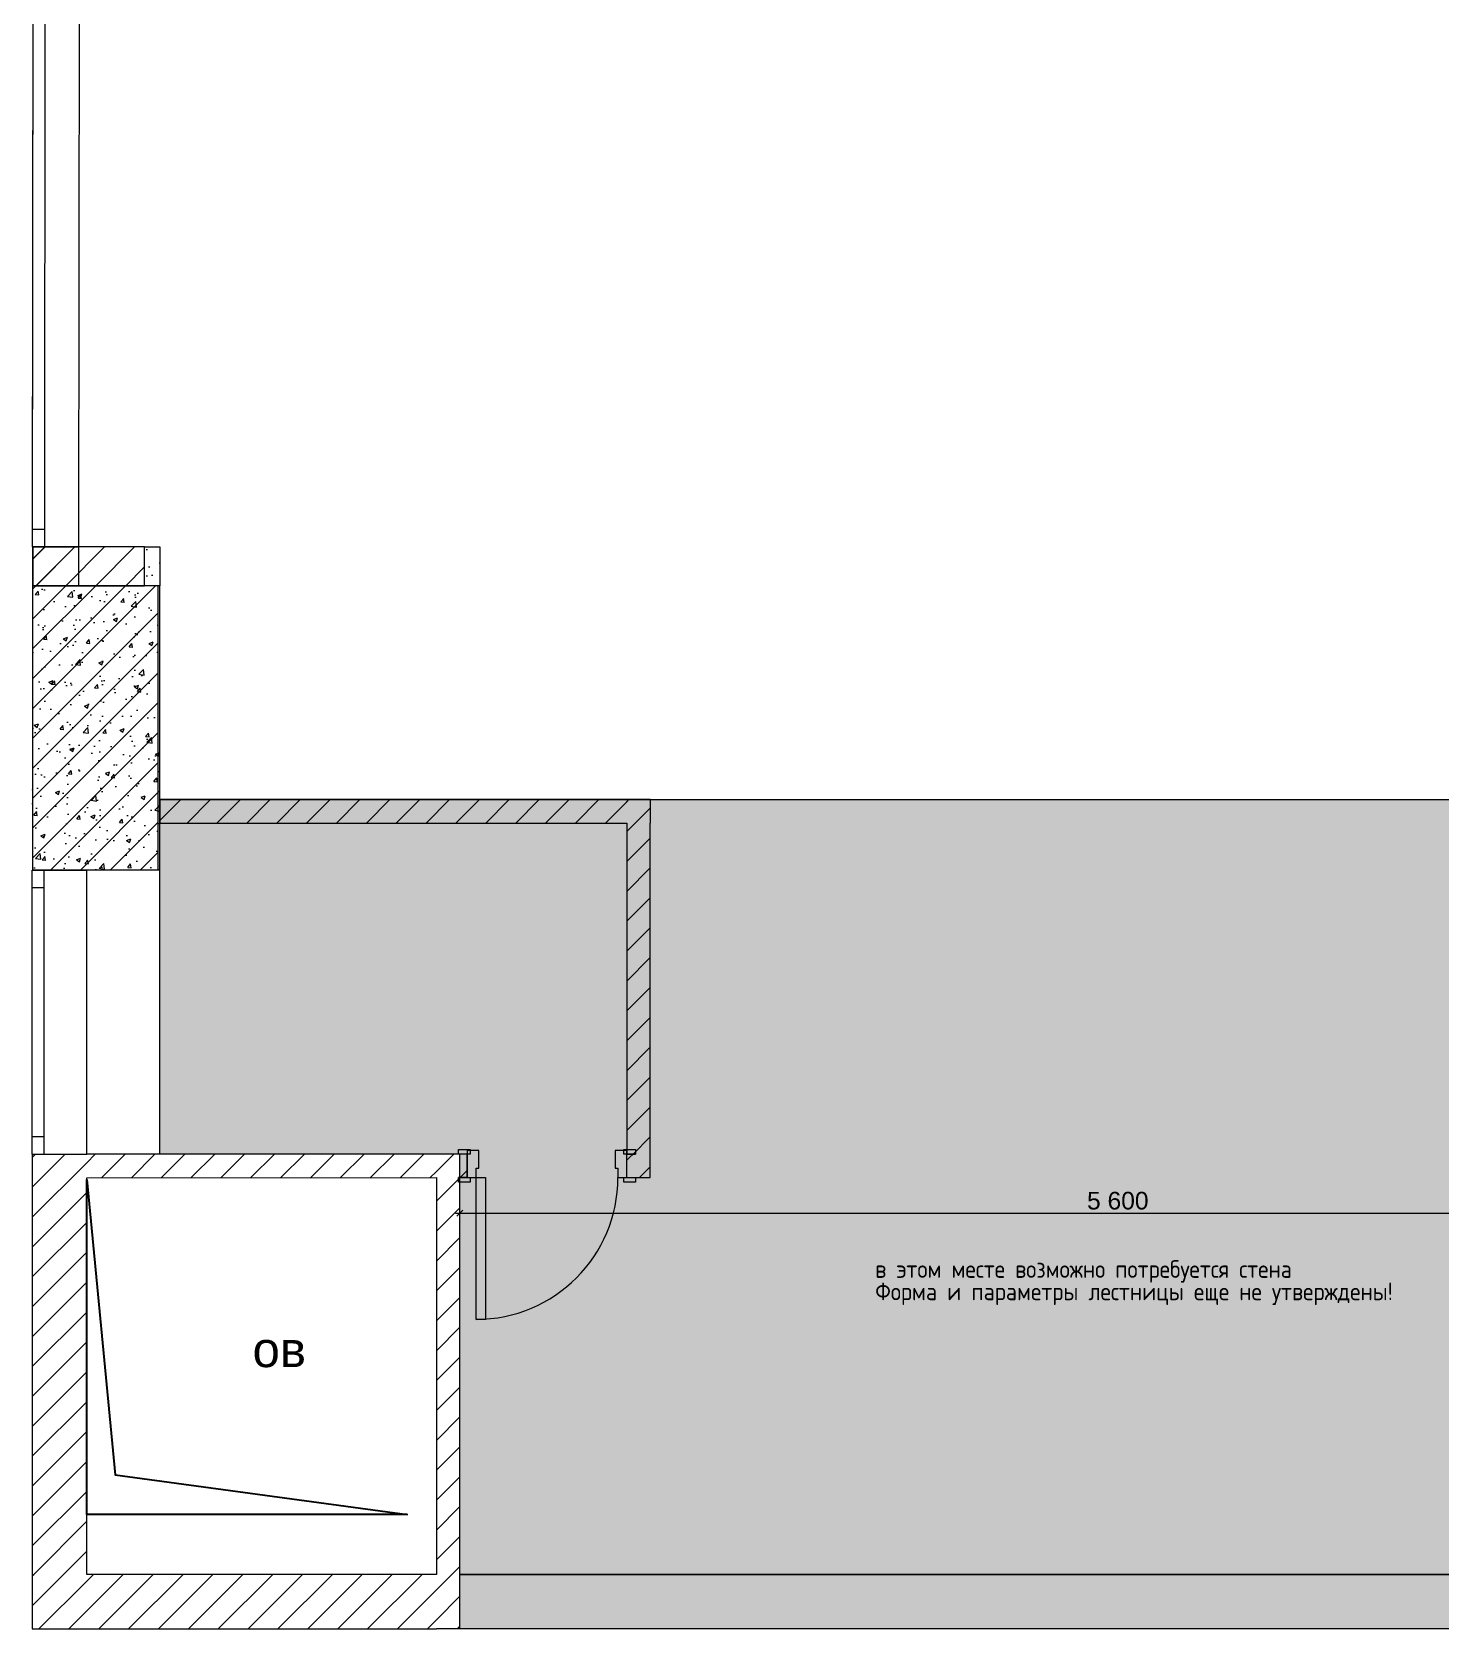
# Model space of a CAD drawing. Header units: millimetres. Extents: x 2336463 to 2579121, y 595385 to 778077.
# Drawn here: x 2422311 to 2428312, y 703311 to 710178 of the extents above; entities that cross this region are included whole.
import ezdxf

# ---------------------------------------------------------------- set-up
doc = ezdxf.new("R2010")
doc.units = ezdxf.units.MM
doc.header["$MEASUREMENT"] = 0
for name, color, linetype, lineweight in [('+возводимые стены шриховка_Ном._пера__1', 7, 'Continuous', 13), ('+стена с дверью_Ном._пера__1', 7, 'Continuous', 13), ('Двери ARCHICAD_Ном._пера__1', 7, 'Continuous', 13), ('Окна ARCHICAD_Ном._пера__1', 7, 'Continuous', 13), ('сит план_Ном._пера__1', 7, 'Continuous', 13), ('сит план_Ном._пера__21', 7, 'Continuous', 30)]:
    doc.layers.add(name, color=color, linetype=linetype, lineweight=lineweight)
for name, color, linetype, lineweight, true_color in [('+возводимые стены шриховка_Ном._пера__183', 7, 'Continuous', 0, 0xe8e8e8), ('+возводимые стены шриховка_Ном._пера__242', 7, 'Continuous', 13, 0x1b55b5), ('+размер возводимые стены_Ном._пера__242', 7, 'Continuous', 13, 0x1b55b5), ('+стена с дверью_Ном._пера__243', 7, 'Continuous', 13, 0xe25822), ('сит план_Ном._пера__87', 7, 'Continuous', 20, 0x6a6a6a)]:
    doc.layers.add(name, color=color, linetype=linetype, lineweight=lineweight, true_color=true_color)
doc.layers.add('+размер возводимые стены', color=7, linetype='Continuous')
doc.layers.add('сит план', color=7, linetype='Continuous')
doc.styles.add('СГЕНЕРИР_СТИЛЬ_1', font='arial.ttf')
doc.styles.add('СГЕНЕРИР_СТИЛЬ_4', font='isocp.shx')
doc.dimstyles.new('СГЕНЕРИР_СТИЛЬ__1', dxfattribs={"dimtxt": 75, "dimasz": 23.75, "dimexe": 0.18, "dimexo": 300, "dimgap": 0, "dimtad": 1, "dimtih": 1, "dimtoh": 1, "dimdec": 0, "dimzin": 0, "dimdsep": 46, "dimtxsty": 'СГЕНЕРИР_СТИЛЬ_1', "dimblk": 'ARROWHEAD_6', "dimblk1": 'ARROWHEAD_6', "dimblk2": 'ARROWHEAD_6', "dimcen": 0.09, "dimclrd": 256, "dimclre": 256, "dimclrt": 256, "dimazin": 0, "dimtfac": 1, "dimtdec": 4, "dimtmove": 0, "dimatfit": 3, "dimfxl": 0, "dimtolj": 1, "dimtzin": 0, "dimarcsym": 0})
pattern_1 = [(45, (2086872.015, 585813.69), (-63.639609, 63.639609), [])]
pattern_2 = [(50, (2086872.01, 585813.69), (-182.18467, 15.939086), [19.05, -209.55]), (355, (2086872.01, 585813.69), (-35.24342, 191.05685), [15.24, -167.64058]), (100.451445, (2086887.2, 585812.36), (146.94125, 175.11775), [16.19001, -178.09024]), (46.1842, (2086872.01, 585864.49), (-271.07904, 42.04233), [28.575, -314.325]), (96.63556, (2086894.6, 585860.98), (237.40413, 247.42612), [24.28502, -267.1356]), (351.18415, (2086872.01, 585864.49), (237.40413, 247.42612), [22.85997, -251.45973]), (21, (2086897.41, 585851.79), (-151.61439, 102.2652), [19.05, -209.55]), (326, (2086897.41, 585851.79), (61.80203, 184.18797), [15.24, -167.64]), (71.451445, (2086910.05, 585843.26), (213.41642, 81.92277), [16.19001, -178.08994]), (37.5, (2086872.015, 585813.686), (3.088603, 84.555039), [0, -165.608, 0, -170.18, 0, -168.275]), (7.5, (2086872.015, 585813.69), (66.819663, 100.180575), [0, -97.028, 0, -161.798, 0, -64.135]), (327.5, (2086815.37, 585813.686), (-135.590595, 5.728744), [0, -63.5, 0, -198.12, 0, -262.89]), (317.5, (2086789.97, 585813.69), (148.12918, 25.42649), [0, -82.55, 0, -131.572, 0, -186.69])]

# ---------------------------------------------------------------- blocks, each defined once
blk = doc.blocks.new('Окно 25_3')
at = {"layer": 'Окна ARCHICAD_Ном._пера__1', "color": 7, "linetype": 'Continuous', "lineweight": 13}
for p, q in [((-1307.5, 0), (1307.5, 0)), ((-1307.5, 0), (-1232.5, 0)), ((-1307.5, 0), (-1307.5, -50)), ((-1307.5, 0), (-1307.5, -50)), ((-1232.5, 0), (-1232.5, -50)), ((-1232.5, 0), (1232.5, 0)), ((1232.5, -50), (1232.5, 0)), ((1232.5, 0), (1307.5, 0)), ((1307.5, 0), (1307.5, -50)), ((1307.5, 0), (1307.5, -50)), ((-1232.5, -50), (-1307.5, -50)), ((-1307.5, -50), (-1307.5, -197)), ((1232.5, -50), (-1232.5, -50)), ((1307.5, -50), (1232.5, -50)), ((1307.5, -50), (1307.5, -197)), ((-1307.5, -197), (1307.5, -197))]:
    blk.add_line(p, q, dxfattribs=at)
blk = doc.blocks.new('Окно 25_15')
at = {"layer": 'Окна ARCHICAD_Ном._пера__1', "color": 7, "linetype": 'Continuous', "lineweight": 13}
for p, q in [((-1316.8, 0), (1316.8, 0)), ((-1316.8, 0), (-1241.8, 0)), ((-1316.8, 0), (-1316.8, -50)), ((-1316.8, 0), (-1316.8, -50)), ((-1241.8, 0), (-1241.8, -50)), ((-1241.8, 0), (1241.8, 0)), ((1241.8, -50), (1241.8, 0)), ((1241.8, 0), (1316.8, 0)), ((1316.8, 0), (1316.8, -50)), ((1316.8, 0), (1316.8, -50)), ((-1241.8, -50), (-1316.8, -50)), ((-1316.8, -50), (-1316.8, -197)), ((1241.8, -50), (-1241.8, -50)), ((1316.8, -50), (1241.8, -50)), ((1316.8, -50), (1316.8, -197)), ((-1316.8, -197), (1316.8, -197))]:
    blk.add_line(p, q, dxfattribs=at)
blk = doc.blocks.new('Стена_819', base_point=(2422317.7, 713485.4))
at = {"layer": 'сит план_Ном._пера__87', "linetype": 'Continuous', "lineweight": 20, "true_color": 0x6a6a6a}
h = blk.add_hatch(dxfattribs=at)
h.set_pattern_fill('Блоки_Бетонные_Эффективные', color=251, style=0, pattern_type=2)
h.set_pattern_definition(pattern_1)
h.paths.add_polyline_path([(2422315.3, 710880.4), (2422315.1, 710620.7), (2422512.1, 710620.5), (2422512.3, 710880.2)])
h = blk.add_hatch(dxfattribs=at)
h.set_pattern_fill('Блоки_Бетонные_Эффективные', color=251, style=0, pattern_type=2)
h.set_pattern_definition(pattern_1)
h.paths.add_polyline_path([(2422312.4, 707821.3), (2422509.4, 707821.2), (2422509.6, 707987), (2422312.6, 707987.2)])
at = {"layer": 'сит план_Ном._пера__1', "color": 7, "linetype": 'Continuous', "lineweight": 13}
for p, q in [((2422317.7, 713495.4), (2422367.7, 713495.4)), ((2422367.7, 713495.4), (2422514.7, 713495.2)), ((2422315.3, 710880.4), (2422365.3, 710880.4)), ((2422365.3, 710880.4), (2422512.3, 710880.2)), ((2422315.1, 710620.7), (2422365.1, 710620.6)), ((2422365.1, 710620.6), (2422512.1, 710620.5)), ((2422312.6, 707987.2), (2422362.6, 707987.1)), ((2422362.6, 707987.1), (2422509.6, 707987))]:
    blk.add_line(p, q, dxfattribs=at)
at = {"layer": 'сит план_Ном._пера__1', "color": 7, "linetype": 'Continuous', "lineweight": 13, "flags": 128}
for points in [[(2422315.3, 710880.4), (2422315.1, 710620.7)], [(2422512.1, 710620.5), (2422512.3, 710880.2)], [(2422312.6, 707987.2), (2422312.4, 707821.3)], [(2422509.4, 707821.2), (2422509.6, 707987)]]:
    blk.add_lwpolyline(points, dxfattribs=at)
at = {"layer": 'Окна ARCHICAD_Ном._пера__1', "color": 7, "linetype": 'Continuous', "lineweight": 13, "zscale": 1000, "rotation": 89.94625817430044}
for name, p in [('Окно 25_3', (2422316.5, 712187.9)), ('Окно 25_15', (2422313.8, 709303.9))]:
    blk.add_blockref(name, p, dxfattribs=at)
blk = doc.blocks.new('Стена_820', base_point=(2422312.8, 707986.6))
at = {"layer": 'сит план_Ном._пера__87', "linetype": 'Continuous', "lineweight": 20, "true_color": 0x6a6a6a}
h = blk.add_hatch(dxfattribs=at)
h.set_pattern_fill('Блоки_Бетонные_Эффективные', color=251, style=0, pattern_type=2)
h.set_pattern_definition(pattern_1)
h.paths.add_polyline_path([(2422312.8, 707986.6), (2422312.8, 707821.6), (2422789.8, 707821.6), (2422789.8, 707986.6)])
at = {"layer": 'сит план_Ном._пера__1', "color": 7, "linetype": 'Continuous', "lineweight": 13, "flags": 128}
for points in [[(2422312.8, 707986.6), (2422312.8, 707821.6)], [(2422789.8, 707986.6), (2422312.8, 707986.6)], [(2422789.8, 707821.6), (2422789.8, 707986.6)], [(2422312.8, 707821.6), (2422789.8, 707821.6)]]:
    blk.add_lwpolyline(points, dxfattribs=at)
blk = doc.blocks.new('Стена_821', base_point=(2422312.4, 707821.3))
at = {"layer": 'сит план_Ном._пера__87', "linetype": 'Continuous', "lineweight": 20, "true_color": 0x6a6a6a}
h = blk.add_hatch(dxfattribs=at)
h.set_pattern_fill('Блоки_Бетонные_Эффективные', color=251, style=0, pattern_type=2)
h.set_pattern_definition(pattern_1)
h.paths.add_polyline_path([(2422312.4, 707821.3), (2422312.4, 706611.6), (2422847.4, 706611.6), (2422847.4, 707821.1)])
at = {"layer": 'сит план_Ном._пера__1', "color": 7, "linetype": 'Continuous', "lineweight": 13, "flags": 128}
for points in [[(2422312.4, 707821.3), (2422312.4, 706611.6)], [(2422847.4, 707821.1), (2422509.4, 707821.2)], [(2422847.4, 706611.6), (2422847.4, 707821.1)], [(2422312.4, 706611.6), (2422847.4, 706611.6)]]:
    blk.add_lwpolyline(points, dxfattribs=at)
blk = doc.blocks.new('Окно 25_5')
at = {"layer": 'Окна ARCHICAD_Ном._пера__1', "color": 7, "linetype": 'Continuous', "lineweight": 13}
for p, q in [((-605, 0), (605, 0)), ((-605, 0), (-530, 0)), ((-605, 0), (-605, -50)), ((-605, 0), (-605, -50)), ((-530, 0), (-530, -50)), ((-530, 0), (530, 0)), ((530, -50), (530, 0)), ((530, 0), (605, 0)), ((605, 0), (605, -50)), ((605, 0), (605, -50)), ((-530, -50), (-605, -50)), ((-605, -50), (-605, -232)), ((530, -50), (-530, -50)), ((605, -50), (530, -50)), ((605, -50), (605, -232)), ((-605, -232), (605, -232))]:
    blk.add_line(p, q, dxfattribs=at)
blk = doc.blocks.new('Стена_822', base_point=(2422310.9, 706144.4))
at = {"layer": 'сит план_Ном._пера__87', "linetype": 'Continuous', "lineweight": 20, "true_color": 0x6a6a6a}
h = blk.add_hatch(dxfattribs=at)
h.set_pattern_fill('Блоки_Бетонные_Эффективные', color=251, style=0, pattern_type=2)
h.set_pattern_definition(pattern_1)
h.paths.add_polyline_path([(2422542.9, 705400.5), (2422310.9, 705400.5), (2422310.9, 703611.3), (2422542.9, 703611.3)])
h = blk.add_hatch(dxfattribs=at)
h.set_pattern_fill('Блоки_Бетонные_Эффективные', color=251, style=0, pattern_type=2)
h.set_pattern_definition(pattern_1)
h.paths.add_polyline_path([(2422542.9, 703611.3), (2422310.9, 703379.3), (2422542.9, 703379.3)])
h = blk.add_hatch(dxfattribs=at)
h.set_pattern_fill('Блоки_Бетонные_Эффективные', color=251, style=0, pattern_type=2)
h.set_pattern_definition(pattern_1)
h.paths.add_polyline_path([(2422542.9, 703611.3), (2422310.9, 703611.3), (2422310.9, 703379.3)])
at = {"layer": 'сит план_Ном._пера__1', "color": 7, "linetype": 'Continuous', "lineweight": 13}
for p, q in [((2422310.9, 706610.5), (2422360.9, 706610.5)), ((2422360.9, 706610.5), (2422542.9, 706610.5)), ((2422310.9, 705400.5), (2422360.9, 705400.5)), ((2422360.9, 705400.5), (2422542.9, 705400.5))]:
    blk.add_line(p, q, dxfattribs=at)
at = {"layer": 'сит план_Ном._пера__1', "color": 7, "linetype": 'Continuous', "lineweight": 13, "flags": 128}
for points in [[(2422310.9, 705400.5), (2422310.9, 703379.3)], [(2422542.9, 703611.3), (2422542.9, 705300.5)], [(2422310.9, 703379.3), (2422542.9, 703379.3)]]:
    blk.add_lwpolyline(points, dxfattribs=at)
at = {"layer": 'Окна ARCHICAD_Ном._пера__1', "color": 7, "linetype": 'Continuous', "lineweight": 13, "zscale": 1000, "rotation": 90.0000000000106}
blk.add_blockref('Окно 25_5', (2422310.9, 706005.5), dxfattribs=at)
blk = doc.blocks.new('Стена_823', base_point=(2422310.9, 703379.3))
at = {"layer": 'сит план_Ном._пера__87', "linetype": 'Continuous', "lineweight": 20, "true_color": 0x6a6a6a}
h = blk.add_hatch(dxfattribs=at)
h.set_pattern_fill('Блоки_Бетонные_Эффективные', color=251, style=0, pattern_type=2)
h.set_pattern_definition(pattern_1)
h.paths.add_polyline_path([(2422542.9, 703379.3), (2424032.9, 703379.3), (2424032.9, 703611.3), (2422542.9, 703611.3)])
at = {"layer": 'сит план_Ном._пера__1', "color": 7, "linetype": 'Continuous', "lineweight": 13, "flags": 128}
for points in [[(2424032.9, 703611.3), (2422542.9, 703611.3)], [(2422542.9, 703379.3), (2424032.9, 703379.3)]]:
    blk.add_lwpolyline(points, dxfattribs=at)
blk = doc.blocks.new('Стена_824', base_point=(2422310.9, 705400.4))
at = {"layer": 'сит план_Ном._пера__87', "linetype": 'Continuous', "lineweight": 20, "true_color": 0x6a6a6a}
h = blk.add_hatch(dxfattribs=at)
h.set_pattern_fill('Блоки_Бетонные_Эффективные', color=251, style=0, pattern_type=2)
h.set_pattern_definition(pattern_1)
h.paths.add_polyline_path([(2424032.9, 705401.1), (2422542.9, 705400.5), (2422542.9, 705300.5), (2424032.9, 705301.1)])
h = blk.add_hatch(dxfattribs=at)
h.set_pattern_fill('Блоки_Бетонные_Эффективные', color=251, style=0, pattern_type=2)
h.set_pattern_definition(pattern_1)
h.paths.add_polyline_path([(2424032.9, 705301.1), (2424132.9, 705301.1), (2424132.9, 705401.1)])
h = blk.add_hatch(dxfattribs=at)
h.set_pattern_fill('Блоки_Бетонные_Эффективные', color=251, style=0, pattern_type=2)
h.set_pattern_definition(pattern_1)
h.paths.add_polyline_path([(2424032.9, 705301.1), (2424132.9, 705401.1), (2424032.9, 705401.1)])
at = {"layer": 'сит план_Ном._пера__1', "color": 7, "linetype": 'Continuous', "lineweight": 13, "flags": 128}
for points in [[(2424132.9, 705401.1), (2422542.9, 705400.5)], [(2422542.9, 705300.5), (2424032.9, 705301.1)]]:
    blk.add_lwpolyline(points, dxfattribs=at)
blk = doc.blocks.new('Стена_825', base_point=(2424132.9, 705401.1))
at = {"layer": 'сит план_Ном._пера__87', "linetype": 'Continuous', "lineweight": 20, "true_color": 0x6a6a6a}
h = blk.add_hatch(dxfattribs=at)
h.set_pattern_fill('Блоки_Бетонные_Эффективные', color=251, style=0, pattern_type=2)
h.set_pattern_definition(pattern_1)
h.paths.add_polyline_path([(2424032.9, 705301.1), (2424032.9, 703378.7), (2424132.9, 703378.7), (2424132.9, 705301.1)])
at = {"layer": 'сит план_Ном._пера__1', "color": 7, "linetype": 'Continuous', "lineweight": 13, "flags": 128}
for points in [[(2424032.9, 705301.1), (2424032.9, 703611.3)], [(2424132.9, 703378.7), (2424132.9, 705301.1)], [(2424132.9, 703378.7), (2424032.9, 703378.7)]]:
    blk.add_lwpolyline(points, dxfattribs=at)
blk = doc.blocks.new('Стена_916', base_point=(2422855, 706810.5))
at = {"layer": 'сит план_Ном._пера__87', "linetype": 'Continuous', "lineweight": 20, "true_color": 0x6a6a6a}
h = blk.add_hatch(dxfattribs=at)
h.set_pattern_fill('Блоки_Бетонные_Эффективные', color=251, style=0, pattern_type=2)
h.set_pattern_definition(pattern_1)
h.paths.add_polyline_path([(2424843.6, 706910.5), (2422855, 706910.5), (2422855, 706810.5), (2424843.6, 706810.5)])
h = blk.add_hatch(dxfattribs=at)
h.set_pattern_fill('Блоки_Бетонные_Эффективные', color=251, style=0, pattern_type=2)
h.set_pattern_definition(pattern_1)
h.paths.add_polyline_path([(2424843.6, 706810.5), (2424943.6, 706810.5), (2424943.6, 706910.5)])
h = blk.add_hatch(dxfattribs=at)
h.set_pattern_fill('Блоки_Бетонные_Эффективные', color=251, style=0, pattern_type=2)
h.set_pattern_definition(pattern_1)
h.paths.add_polyline_path([(2424843.6, 706810.5), (2424943.6, 706910.5), (2424843.6, 706910.5)])
at = {"layer": 'сит план_Ном._пера__1', "color": 7, "linetype": 'Continuous', "lineweight": 13, "flags": 128}
for points in [[(2424943.6, 706910.5), (2422855, 706910.5)], [(2422855, 706910.5), (2422855, 706810.5)], [(2424943.6, 706910.5), (2424943.6, 706810.5)], [(2422855, 706810.5), (2424843.6, 706810.5)]]:
    blk.add_lwpolyline(points, dxfattribs=at)
blk = doc.blocks.new('Стена_917', base_point=(2424943.6, 705401.1))
at = {"layer": 'сит план_Ном._пера__87', "linetype": 'Continuous', "lineweight": 20, "true_color": 0x6a6a6a}
h = blk.add_hatch(dxfattribs=at)
h.set_pattern_fill('Блоки_Бетонные_Эффективные', color=251, style=0, pattern_type=2)
h.set_pattern_definition(pattern_1)
h.paths.add_polyline_path([(2424943.6, 705401.1), (2424943.6, 706810.5), (2424843.6, 706810.5), (2424843.6, 705401.1)])
h = blk.add_hatch(dxfattribs=at)
h.set_pattern_fill('Блоки_Бетонные_Эффективные', color=251, style=0, pattern_type=2)
h.set_pattern_definition(pattern_1)
h.paths.add_polyline_path([(2424943.6, 705401.1), (2424843.6, 705401.1), (2424943.6, 705301.1)])
h = blk.add_hatch(dxfattribs=at)
h.set_pattern_fill('Блоки_Бетонные_Эффективные', color=251, style=0, pattern_type=2)
h.set_pattern_definition(pattern_1)
h.paths.add_polyline_path([(2424943.6, 705301.1), (2424844.2, 705400.6), (2424844.2, 705301.1)])
at = {"layer": 'сит план_Ном._пера__1', "color": 7, "linetype": 'Continuous', "lineweight": 13, "flags": 128}
for points in [[(2424843.6, 706810.5), (2424843.6, 705401.1)], [(2424943.6, 705301.1), (2424943.6, 706810.5)]]:
    blk.add_lwpolyline(points, dxfattribs=at)
blk = doc.blocks.new('Однопольная Дверь 25_7')
at = {"layer": 'Двери ARCHICAD_Ном._пера__1', "color": 7, "linetype": 'Continuous', "lineweight": 13}
for p, q in [((262, 0), (262, 604)), ((262, 604), (302, 604)), ((302, 604), (302, 0)), ((-377, 0), (-377, 19)), ((-377, 19), (-327, 19)), ((-327, 0), (-377, 0)), ((-340, 0), (-377, 0)), ((-340, 0), (-377, 0)), ((-302, 0), (-340, 0)), ((-340, 0), (-340, -115)), ((-340, 0), (-340, -100)), ((-340, 0), (-340, -100)), ((-327, 19), (-327, 0)), ((-302, -40), (-302, 0)), ((302, 0), (262, 0)), ((340, 0), (302, 0)), ((302, 0), (302, -40)), ((327, 19), (377, 19)), ((327, 0), (327, 19)), ((377, 0), (327, 0)), ((340, -115), (340, 0)), ((340, 0), (340, -100)), ((340, 0), (340, -100)), ((340, 0), (377, 0)), ((340, 0), (377, 0)), ((377, 19), (377, 0)), ((-290, -40), (-302, -40)), ((-290, -115), (-290, -40)), ((302, -40), (290, -40)), ((290, -40), (290, -115)), ((-377, -119), (-377, -100)), ((-377, -100), (-327, -100)), ((-340, -100), (-377, -100)), ((-340, -100), (-377, -100)), ((-327, -119), (-377, -119)), ((-340, -115), (-290, -115)), ((-327, -100), (-327, -119)), ((290, -115), (340, -115)), ((327, -100), (377, -100)), ((327, -119), (327, -100)), ((377, -119), (327, -119)), ((340, -100), (377, -100)), ((340, -100), (377, -100)), ((377, -100), (377, -119))]:
    blk.add_line(p, q, dxfattribs=at)
blk.add_arc((302, 0), 604, 90, 180, dxfattribs=at)
blk = doc.blocks.new('Стена_918', base_point=(2424132.9, 705401.1))
at = {"layer": 'сит план_Ном._пера__87', "linetype": 'Continuous', "lineweight": 20, "true_color": 0x6a6a6a}
h = blk.add_hatch(dxfattribs=at)
h.set_pattern_fill('Блоки_Бетонные_Эффективные', color=251, style=0, pattern_type=2)
h.set_pattern_definition(pattern_1)
h.paths.add_polyline_path([(2424132.9, 705401.1), (2424132.9, 705301.1), (2424164.2, 705301.1), (2424164.2, 705401.1)])
at = {"layer": 'сит план_Ном._пера__1', "color": 7, "linetype": 'Continuous', "lineweight": 13}
for p, q in [((2424164.2, 705401.1), (2424127.2, 705401.1)), ((2424164.2, 705301.1), (2424164.2, 705401.1)), ((2424844.2, 705401.1), (2424881.2, 705401.1)), ((2424844.2, 705301.1), (2424844.2, 705401.1)), ((2424164.2, 705301.1), (2424127.2, 705301.1)), ((2424844.2, 705301.1), (2424881.2, 705301.1))]:
    blk.add_line(p, q, dxfattribs=at)
at = {"layer": 'сит план_Ном._пера__1', "color": 7, "linetype": 'Continuous', "lineweight": 13, "flags": 128}
for points in [[(2424164.2, 705401.1), (2424132.9, 705401.1)], [(2424132.9, 705301.1), (2424164.2, 705301.1)], [(2424844.2, 705301.1), (2424943.6, 705301.1)]]:
    blk.add_lwpolyline(points, dxfattribs=at)
at = {"layer": 'Двери ARCHICAD_Ном._пера__1', "color": 7, "linetype": 'Continuous', "lineweight": 13, "zscale": 1000, "rotation": 180}
blk.add_blockref('Однопольная Дверь 25_7', (2424504.2, 705301.1), dxfattribs=at)
blk = doc.blocks.new('*D3644', base_point=(2086872, 585813.7))
at = {"layer": '+размер возводимые стены_Ном._пера__242', "color": 152, "linetype": 'Continuous', "lineweight": 13, "true_color": 0x1b55b5}
for p, q in [((2424145.4, 705161.6), (2424120.4, 705136.6)), ((2424132.9, 705125.6), (2424132.9, 705172.5)), ((2429720.5, 705136.6), (2429745.5, 705161.6)), ((2429733, 704311), (2429733, 705172.5)), ((2424114.2, 705149.1), (2424132.9, 705149.1)), ((2424132.9, 705149.1), (2429733, 705149.1)), ((2429733, 705149.1), (2429751.7, 705149.1))]:
    blk.add_line(p, q, dxfattribs=at)
at = {"layer": '+размер возводимые стены_Ном._пера__242', "color": 152, "lineweight": 13, "true_color": 0x1b55b5, "insert": (2426804.7, 705164.1), "char_height": 75, "attachment_point": 7, "style": 'СГЕНЕРИР_СТИЛЬ_1'}
blk.add_mtext('\\A1;{\\pql;\\fArial|b0|i0|c204|p38;5\xa0600}', dxfattribs=at)
blk = doc.blocks.new('ARROWHEAD_6')
at = {"color": 0, "linetype": 'Continuous', "lineweight": 0}
for p, q in [((0, 0), (-1, 0)), ((-0.5, -0.5), (0.5, 0.5))]:
    blk.add_line(p, q, dxfattribs=at)

msp = doc.modelspace()

# ---------------------------------------------------------------- hatches: boundary and pattern name
at = {"layer": '+возводимые стены шриховка_Ном._пера__183', "linetype": 'Continuous', "lineweight": 0, "true_color": 0xe8e8e8}
h = msp.add_hatch(dxfattribs=at)
h.set_pattern_fill('Штукатурка__Гипс_01', color=254, style=0, pattern_type=2)
h.set_pattern_definition([(45, (2086872.015, 585988.686), (-55.684659, 55.684659), [0, -52.5, 0, -78.75]), (110, (2087047.015, 585988.686), (74.000794, 26.934086), [0, -38.5, 0, -66.5])])
h.paths.add_polyline_path([(2422789.8, 707986.6), (2422855, 707986.6), (2422855, 707821.3), (2422789.8, 707821.3)])
at = {"layer": '+стена с дверью_Ном._пера__243', "linetype": 'Continuous', "lineweight": 0, "true_color": 0x381608}
msp.add_hatch(color=28, dxfattribs=at).paths.add_polyline_path([(2422855, 706910.6), (2429507.6, 706910.6), (2429507.6, 709999), (2431335.9, 709999), (2431477.2, 709999), (2431477.2, 707032.4), (2431335.9, 707032.4), (2431335.9, 705401.1), (2431356, 705401.1), (2431356, 704006.7), (2431358.2, 704006.7), (2431358.2, 701204.4), (2429733, 701204.4), (2429733, 704006.7), (2429127.9, 704006.7), (2429127.9, 703610.7), (2424132.9, 703610.7), (2424132.9, 705400.5), (2422855, 705400.5)])
at = {"layer": 'сит план_Ном._пера__1', "linetype": 'Continuous', "lineweight": 13}
h = msp.add_hatch(dxfattribs=at)
h.set_pattern_fill('AR_CONC', style=0, pattern_type=2)
h.set_pattern_definition(pattern_2)
h.paths.add_polyline_path([(2422855, 707821.3), (2422312.4, 707821.3), (2422312.4, 706611.6), (2422855, 706611.6)])
h = msp.add_hatch(dxfattribs=at)
h.set_pattern_fill('AR_CONC', style=0, pattern_type=2)
h.set_pattern_definition(pattern_2)
h.paths.add_polyline_path([(2424132.9, 703610.7), (2429734.8, 703610.7), (2429734.8, 703378.7), (2424132.9, 703378.7)])

# ---------------------------------------------------------------- linework, layer by layer
at = {"layer": '+возводимые стены шриховка_Ном._пера__1', "color": 7, "linetype": 'Continuous', "lineweight": 13, "flags": 128}
msp.add_lwpolyline([(2422789.8, 707986.6), (2422855, 707986.6), (2422855, 707821.3), (2422789.8, 707821.3)], close=True, dxfattribs=at)
at = {"layer": '+стена с дверью_Ном._пера__1', "color": 7, "linetype": 'Continuous', "lineweight": 13, "flags": 128}
msp.add_lwpolyline([(2422855, 706910.6), (2429507.6, 706910.6), (2429507.6, 709999), (2431335.9, 709999), (2431477.2, 709999), (2431477.2, 707032.4), (2431335.9, 707032.4), (2431335.9, 705401.1), (2431356, 705401.1), (2431356, 704006.7), (2431358.2, 704006.7), (2431358.2, 701204.4), (2429733, 701204.4), (2429733, 704006.7), (2429127.9, 704006.7), (2429127.9, 703610.7), (2424132.9, 703610.7), (2424132.9, 705400.5), (2422855, 705400.5)], close=True, dxfattribs=at)
at = {"layer": 'сит план_Ном._пера__1', "color": 7, "linetype": 'Continuous', "lineweight": 13, "flags": 128}
for points in [[(2422855, 707821.3), (2422312.4, 707821.3), (2422312.4, 706611.6), (2422855, 706611.6)], [(2424132.9, 703610.7), (2429734.8, 703610.7), (2429734.8, 703378.7), (2424132.9, 703378.7)]]:
    msp.add_lwpolyline(points, close=True, dxfattribs=at)
at = {"layer": 'сит план_Ном._пера__21', "color": 7, "linetype": 'Continuous', "lineweight": 30, "flags": 128}
msp.add_lwpolyline([(2422542.9, 705292.4), (2422664.9, 704034.6), (2423907.9, 703866.3), (2422542.9, 703866.3)], close=True, dxfattribs=at)

# ---------------------------------------------------------------- block references
at = {"layer": 'сит план', "color": 7, "lineweight": 13}
for name, p in [('Стена_819', (2422317.7, 713485.4)), ('Стена_820', (2422312.8, 707986.6)), ('Стена_821', (2422312.4, 707821.3)), ('Стена_916', (2422855, 706810.5)), ('Стена_917', (2424943.6, 705401.1)), ('Стена_822', (2422310.9, 706144.4)), ('Стена_824', (2422310.9, 705400.4)), ('Стена_918', (2424132.9, 705401.1)), ('Стена_825', (2424132.9, 705401.1)), ('Стена_823', (2422310.9, 703379.3))]:
    msp.add_blockref(name, p, dxfattribs=at)

# ---------------------------------------------------------------- texts
at = {"layer": '+возводимые стены шриховка_Ном._пера__242', "color": 152, "linetype": 'Continuous', "lineweight": 13, "true_color": 0x1b55b5, "insert": (2425902.4, 704949), "char_height": 75, "attachment_point": 1, "line_spacing_factor": 0.76348, "style": 'СГЕНЕРИР_СТИЛЬ_4'}
msp.add_mtext('\\A1;{\\pql;\\Fisocp.shx;в этом месте возможно потребуется стена\\P\\pql;\\Fisocp.shx;Форма и параметры лестницы еще не утверждены!}', dxfattribs=at)
at = {"layer": 'сит план_Ном._пера__1', "color": 7, "linetype": 'Continuous', "lineweight": 13, "insert": (2423249.5, 704643.8), "char_height": 150, "attachment_point": 1, "style": 'СГЕНЕРИР_СТИЛЬ_1'}
msp.add_mtext('\\A1;{\\pql;\\fArial|b0|i0|c204|p38;ов}', dxfattribs=at)

# ---------------------------------------------------------------- dimensions: what is measured, and where the dimension line sits
at = {"layer": '+размер возводимые стены', "color": 152, "linetype": 'Continuous', "lineweight": 13, "true_color": 0x1b55b5}
dim = msp.add_linear_dim(base=(2429733, 705149.1), p1=(2424132.9, 705401.1), p2=(2429733, 704011), dimstyle='СГЕНЕРИР_СТИЛЬ__1', dxfattribs=at)
dim.commit()
dim.dimension.update_dxf_attribs({"geometry": '*D3644', "text_midpoint": (2426933.5, 705201.6), "dimtype": 160})

doc.saveas('drawing.dxf')
